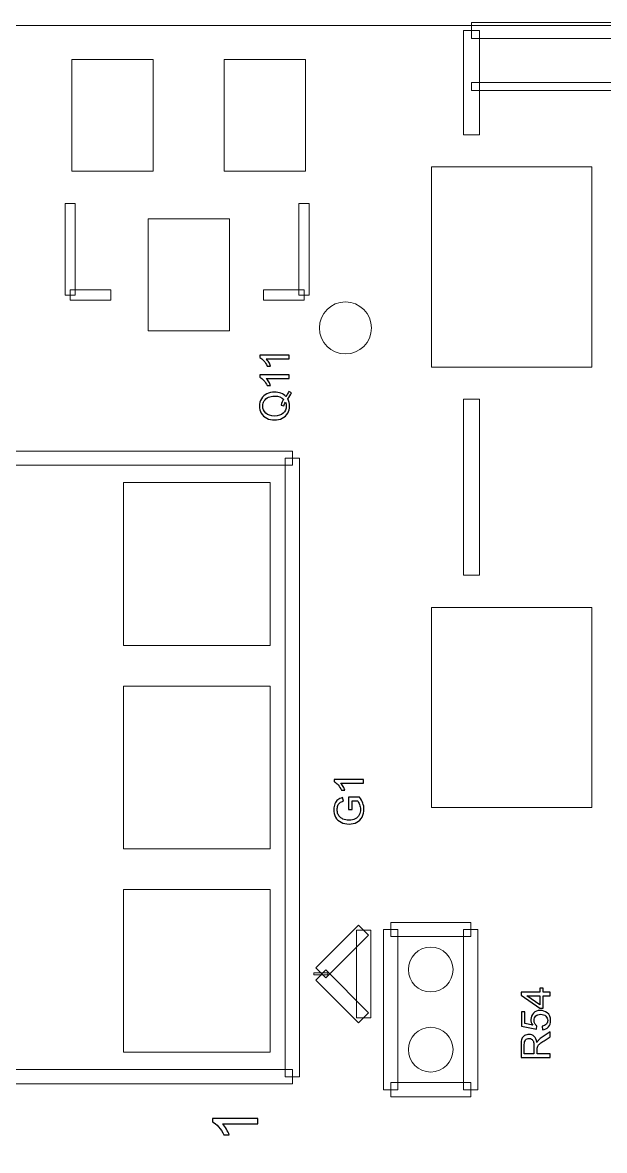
# Model space of a CAD drawing. Header units: millimetres. Extents: x -53.6 to 42.1, y -42.3 to 19.5.
# Drawn here: x -2.04 to 5.22, y -11.32 to 2.76 of the extents above; entities that cross this region are included whole.
import ezdxf

# ---------------------------------------------------------------- set-up
doc = ezdxf.new("R2010")
doc.units = ezdxf.units.MM
doc.header["$MEASUREMENT"] = 0
for name, color, linetype in [('BG_OUTLINE', 7, 'Continuous'), ('PG_SILKSCREEN_TOP', 7, 'Continuous'), ('PIN_TOP', 7, 'Continuous'), ('RD_SILKSCREEN_TOP', 7, 'Continuous')]:
    doc.layers.add(name, color=color, linetype=linetype)

msp = doc.modelspace()

# ---------------------------------------------------------------- linework, layer by layer
at = {"layer": 'BG_OUTLINE', "color": 3, "lineweight": 9}
msp.add_open_spline([(-35.58, -42.2737), (-35.58, -42.2737), (-35.58, 2.7261), (-35.58, 2.7261), (-35.58, 2.7261), (-35.58, 2.7261), (19.4199, 2.7261), (19.4199, 2.7261), (19.4199, 2.7261), (19.4199, 2.7261), (19.4199, -42.2737), (19.4199, -42.2737), (19.4199, -42.2737), (19.4199, -42.2737), (-35.58, -42.2737), (-35.58, -42.2737)], degree=3, knots=[0, 0, 0, 0, 0.25, 0.25, 0.25, 0.25, 0.5, 0.5, 0.5, 0.5, 0.75, 0.75, 0.75, 0.75, 1, 1, 1, 1], dxfattribs=at)
at = {"layer": 'PG_SILKSCREEN_TOP', "color": 6, "lineweight": 9}
for points in [[(13.4644, 2.7626), (13.4644, 2.7626), (13.4644, 2.5627), (13.4644, 2.5627), (13.4644, 2.5627), (13.4644, 2.5627), (3.5644, 2.5627), (3.5644, 2.5627), (3.5644, 2.5627), (3.5644, 2.5627), (3.5644, 2.7626), (3.5644, 2.7626), (3.5644, 2.7626), (3.5644, 2.7626), (13.4644, 2.7626), (13.4644, 2.7626)], [(3.4645, 2.6626), (3.4645, 2.6626), (3.6644, 2.6626), (3.6644, 2.6626), (3.6644, 2.6626), (3.6644, 2.6626), (3.6644, 1.3626), (3.6644, 1.3626), (3.6644, 1.3626), (3.6644, 1.3626), (3.4645, 1.3626), (3.4645, 1.3626), (3.4645, 1.3626), (3.4645, 1.3626), (3.4645, 2.6626), (3.4645, 2.6626)], [(3.5644, 1.9126), (3.5644, 1.9126), (3.5644, 2.0127), (3.5644, 2.0127), (3.5644, 2.0127), (3.5644, 2.0127), (13.4644, 2.0127), (13.4644, 2.0127), (13.4644, 2.0127), (13.4644, 2.0127), (13.4644, 1.9126), (13.4644, 1.9126), (13.4644, 1.9126), (13.4644, 1.9126), (3.5644, 1.9126), (3.5644, 1.9126)], [(-1.386, -0.6384), (-1.386, -0.6384), (-1.513, -0.6384), (-1.513, -0.6384), (-1.513, -0.6384), (-1.513, -0.6384), (-1.513, 0.5046), (-1.513, 0.5046), (-1.513, 0.5046), (-1.513, 0.5046), (-1.386, 0.5046), (-1.386, 0.5046), (-1.386, 0.5046), (-1.386, 0.5046), (-1.386, -0.6384), (-1.386, -0.6384)], [(1.535, -0.6384), (1.535, -0.6384), (1.408, -0.6384), (1.408, -0.6384), (1.408, -0.6384), (1.408, -0.6384), (1.408, 0.5046), (1.408, 0.5046), (1.408, 0.5046), (1.408, 0.5046), (1.535, 0.5046), (1.535, 0.5046), (1.535, 0.5046), (1.535, 0.5046), (1.535, -0.6384), (1.535, -0.6384)], [(-0.9415, -0.5749), (-0.9415, -0.5749), (-0.9415, -0.7019), (-0.9415, -0.7019), (-0.9415, -0.7019), (-0.9415, -0.7019), (-1.4495, -0.7019), (-1.4495, -0.7019), (-1.4495, -0.7019), (-1.4495, -0.7019), (-1.4495, -0.5749), (-1.4495, -0.5749), (-1.4495, -0.5749), (-1.4495, -0.5749), (-0.9415, -0.5749), (-0.9415, -0.5749)], [(0.9635, -0.7019), (0.9635, -0.7019), (0.9635, -0.5749), (0.9635, -0.5749), (0.9635, -0.5749), (0.9635, -0.5749), (1.4715, -0.5749), (1.4715, -0.5749), (1.4715, -0.5749), (1.4715, -0.5749), (1.4715, -0.7019), (1.4715, -0.7019), (1.4715, -0.7019), (1.4715, -0.7019), (0.9635, -0.7019), (0.9635, -0.7019)], [(3.6644, -4.1374), (3.6644, -4.1374), (3.4645, -4.1374), (3.4645, -4.1374), (3.4645, -4.1374), (3.4645, -4.1374), (3.4645, -1.9373), (3.4645, -1.9373), (3.4645, -1.9373), (3.4645, -1.9373), (3.6644, -1.9373), (3.6644, -1.9373), (3.6644, -1.9373), (3.6644, -1.9373), (3.6644, -4.1374), (3.6644, -4.1374)], [(1.3262, -2.5862), (1.3262, -2.5862), (1.3262, -2.764), (1.3262, -2.764), (1.3262, -2.764), (1.3262, -2.764), (-5.2778, -2.764), (-5.2778, -2.764), (-5.2778, -2.764), (-5.2778, -2.764), (-5.2778, -2.5862), (-5.2778, -2.5862), (-5.2778, -2.5862), (-5.2778, -2.5862), (1.3262, -2.5862), (1.3262, -2.5862)], [(1.4151, -10.3967), (1.4151, -10.3967), (1.2373, -10.3967), (1.2373, -10.3967), (1.2373, -10.3967), (1.2373, -10.3967), (1.2373, -2.6751), (1.2373, -2.6751), (1.2373, -2.6751), (1.2373, -2.6751), (1.4151, -2.6751), (1.4151, -2.6751), (1.4151, -2.6751), (1.4151, -2.6751), (1.4151, -10.3967), (1.4151, -10.3967)], [(2.1524, -8.505), (2.1524, -8.505), (2.2781, -8.6307), (2.2781, -8.6307), (2.2781, -8.6307), (2.2781, -8.6307), (1.7447, -9.1641), (1.7447, -9.1641), (1.7447, -9.1641), (1.7447, -9.1641), (1.619, -9.0384), (1.619, -9.0384), (1.619, -9.0384), (1.619, -9.0384), (2.1524, -8.505), (2.1524, -8.505)], [(2.3041, -9.6601), (2.3041, -9.6601), (2.1263, -9.6601), (2.1263, -9.6601), (2.1263, -9.6601), (2.1263, -9.6601), (2.1263, -8.5679), (2.1263, -8.5679), (2.1263, -8.5679), (2.1263, -8.5679), (2.3041, -8.5679), (2.3041, -8.5679), (2.3041, -8.5679), (2.3041, -8.5679), (2.3041, -9.6601), (2.3041, -9.6601)], [(2.6424, -10.5585), (2.6424, -10.5585), (2.4646, -10.5585), (2.4646, -10.5585), (2.4646, -10.5585), (2.4646, -10.5585), (2.4646, -8.5585), (2.4646, -8.5585), (2.4646, -8.5585), (2.4646, -8.5585), (2.6424, -8.5585), (2.6424, -8.5585), (2.6424, -8.5585), (2.6424, -8.5585), (2.6424, -10.5585), (2.6424, -10.5585)], [(2.5535, -8.6474), (2.5535, -8.6474), (2.5535, -8.4696), (2.5535, -8.4696), (2.5535, -8.4696), (2.5535, -8.4696), (3.5533, -8.4696), (3.5533, -8.4696), (3.5533, -8.4696), (3.5533, -8.4696), (3.5533, -8.6474), (3.5533, -8.6474), (3.5533, -8.6474), (3.5533, -8.6474), (2.5535, -8.6474), (2.5535, -8.6474)], [(3.4644, -8.5585), (3.4644, -8.5585), (3.6422, -8.5585), (3.6422, -8.5585), (3.6422, -8.5585), (3.6422, -8.5585), (3.6422, -10.5585), (3.6422, -10.5585), (3.6422, -10.5585), (3.6422, -10.5585), (3.4644, -10.5585), (3.4644, -10.5585), (3.4644, -10.5585), (3.4644, -10.5585), (3.4644, -8.5585), (3.4644, -8.5585)], [(1.5929, -9.1013), (1.5929, -9.1013), (1.7707, -9.1013), (1.7707, -9.1013), (1.7707, -9.1013), (1.7707, -9.1013), (1.7707, -9.1267), (1.7707, -9.1267), (1.7707, -9.1267), (1.7707, -9.1267), (1.5929, -9.1267), (1.5929, -9.1267), (1.5929, -9.1267), (1.5929, -9.1267), (1.5929, -9.1013), (1.5929, -9.1013)], [(1.619, -9.1895), (1.619, -9.1895), (1.7447, -9.0638), (1.7447, -9.0638), (1.7447, -9.0638), (1.7447, -9.0638), (2.2781, -9.5972), (2.2781, -9.5972), (2.2781, -9.5972), (2.2781, -9.5972), (2.1524, -9.7229), (2.1524, -9.7229), (2.1524, -9.7229), (2.1524, -9.7229), (1.619, -9.1895), (1.619, -9.1895)], [(-5.2778, -10.4856), (-5.2778, -10.4856), (-5.2778, -10.3078), (-5.2778, -10.3078), (-5.2778, -10.3078), (-5.2778, -10.3078), (1.3262, -10.3078), (1.3262, -10.3078), (1.3262, -10.3078), (1.3262, -10.3078), (1.3262, -10.4856), (1.3262, -10.4856), (1.3262, -10.4856), (1.3262, -10.4856), (-5.2778, -10.4856), (-5.2778, -10.4856)], [(3.5533, -10.4696), (3.5533, -10.4696), (3.5533, -10.6474), (3.5533, -10.6474), (3.5533, -10.6474), (3.5533, -10.6474), (2.5535, -10.6474), (2.5535, -10.6474), (2.5535, -10.6474), (2.5535, -10.6474), (2.5535, -10.4696), (2.5535, -10.4696), (2.5535, -10.4696), (2.5535, -10.4696), (3.5533, -10.4696), (3.5533, -10.4696)]]:
    msp.add_open_spline(points, degree=3, knots=[0, 0, 0, 0, 0.25, 0.25, 0.25, 0.25, 0.5, 0.5, 0.5, 0.5, 0.75, 0.75, 0.75, 0.75, 1, 1, 1, 1], dxfattribs=at)
at = {"layer": 'PG_SILKSCREEN_TOP', "color": 6}
msp.add_open_spline([(0.8944, -10.9164), (0.8944, -10.9164), (0.8944, -10.9855), (0.8944, -10.9855), (0.8944, -10.9855), (0.8944, -10.9855), (0.4537, -10.9855), (0.4537, -10.9855), (0.4537, -10.9855), (0.4696, -11.0022), (0.4855, -11.0239), (0.5013, -11.0509), (0.5013, -11.0509), (0.5172, -11.0781), (0.5291, -11.1024), (0.537, -11.1239), (0.537, -11.1239), (0.537, -11.1239), (0.4703, -11.1239), (0.4703, -11.1239), (0.4703, -11.1239), (0.452, -11.0852), (0.43, -11.0513), (0.4042, -11.0223), (0.4042, -11.0223), (0.3782, -10.9935), (0.3531, -10.9729), (0.3288, -10.9608), (0.3288, -10.9608), (0.3288, -10.9608), (0.3288, -10.9164), (0.3288, -10.9164), (0.3288, -10.9164), (0.3288, -10.9164), (0.8944, -10.9164), (0.8944, -10.9164)], degree=3, knots=[0, 0, 0, 0, 0.1111111, 0.1111111, 0.1111111, 0.1111111, 0.2222222, 0.2222222, 0.2222222, 0.2222222, 0.3333333, 0.3333333, 0.3333333, 0.3333333, 0.4444444, 0.4444444, 0.4444444, 0.4444444, 0.5555556, 0.5555556, 0.5555556, 0.5555556, 0.6666667, 0.6666667, 0.6666667, 0.6666667, 0.7777778, 0.7777778, 0.7777778, 0.7777778, 0.8888889, 0.8888889, 0.8888889, 0.8888889, 1, 1, 1, 1], dxfattribs=at)
at = {"layer": 'PIN_TOP', "lineweight": 9}
for points in [[(-0.4107, 0.9062), (-0.4107, 0.9062), (-1.4267, 0.9062), (-1.4267, 0.9062), (-1.4267, 0.9062), (-1.4267, 0.9062), (-1.4267, 2.3032), (-1.4267, 2.3032), (-1.4267, 2.3032), (-1.4267, 2.3032), (-0.4107, 2.3032), (-0.4107, 2.3032), (-0.4107, 2.3032), (-0.4107, 2.3032), (-0.4107, 0.9062), (-0.4107, 0.9062)], [(1.4895, 0.9062), (1.4895, 0.9062), (0.4735, 0.9062), (0.4735, 0.9062), (0.4735, 0.9062), (0.4735, 0.9062), (0.4735, 2.3032), (0.4735, 2.3032), (0.4735, 2.3032), (0.4735, 2.3032), (1.4895, 2.3032), (1.4895, 2.3032), (1.4895, 2.3032), (1.4895, 2.3032), (1.4895, 0.9062), (1.4895, 0.9062)], [(3.0643, 0.9628), (3.0643, 0.9628), (5.0643, 0.9628), (5.0643, 0.9628), (5.0643, 0.9628), (5.0643, 0.9628), (5.0643, -1.5373), (5.0643, -1.5373), (5.0643, -1.5373), (5.0643, -1.5373), (3.0643, -1.5373), (3.0643, -1.5373), (3.0643, -1.5373), (3.0643, -1.5373), (3.0643, 0.9628), (3.0643, 0.9628)], [(0.5395, -1.0849), (0.5395, -1.0849), (-0.4765, -1.0849), (-0.4765, -1.0849), (-0.4765, -1.0849), (-0.4765, -1.0849), (-0.4765, 0.3121), (-0.4765, 0.3121), (-0.4765, 0.3121), (-0.4765, 0.3121), (0.5395, 0.3121), (0.5395, 0.3121), (0.5395, 0.3121), (0.5395, 0.3121), (0.5395, -1.0849), (0.5395, -1.0849)], [(2.3134, -1.0495), (2.3134, -0.8701), (2.1679, -0.7246), (1.9885, -0.7246), (1.9885, -0.7246), (1.809, -0.7245), (1.6635, -0.8701), (1.6635, -1.0495), (1.6635, -1.0495), (1.6634, -1.229), (1.809, -1.3745), (1.9884, -1.3745), (1.9884, -1.3745), (2.1679, -1.3746), (2.3134, -1.229), (2.3134, -1.0496)], [(1.0468, -2.9799), (1.0468, -2.9799), (1.0468, -5.0119), (1.0468, -5.0119), (1.0468, -5.0119), (1.0468, -5.0119), (-0.782, -5.0119), (-0.782, -5.0119), (-0.782, -5.0119), (-0.782, -5.0119), (-0.782, -2.9799), (-0.782, -2.9799), (-0.782, -2.9799), (-0.782, -2.9799), (1.0468, -2.9799), (1.0468, -2.9799)], [(3.0643, -4.5373), (3.0643, -4.5373), (5.0643, -4.5373), (5.0643, -4.5373), (5.0643, -4.5373), (5.0643, -4.5373), (5.0643, -7.0374), (5.0643, -7.0374), (5.0643, -7.0374), (5.0643, -7.0374), (3.0643, -7.0374), (3.0643, -7.0374), (3.0643, -7.0374), (3.0643, -7.0374), (3.0643, -4.5373), (3.0643, -4.5373)], [(1.0468, -5.5199), (1.0468, -5.5199), (1.0468, -7.5519), (1.0468, -7.5519), (1.0468, -7.5519), (1.0468, -7.5519), (-0.782, -7.5519), (-0.782, -7.5519), (-0.782, -7.5519), (-0.782, -7.5519), (-0.782, -5.5199), (-0.782, -5.5199), (-0.782, -5.5199), (-0.782, -5.5199), (1.0468, -5.5199), (1.0468, -5.5199)], [(1.0468, -8.0599), (1.0468, -8.0599), (1.0468, -10.0919), (1.0468, -10.0919), (1.0468, -10.0919), (1.0468, -10.0919), (-0.782, -10.0919), (-0.782, -10.0919), (-0.782, -10.0919), (-0.782, -10.0919), (-0.782, -8.0599), (-0.782, -8.0599), (-0.782, -8.0599), (-0.782, -8.0599), (1.0468, -8.0599), (1.0468, -8.0599)], [(3.3328, -9.0586), (3.3328, -8.9042), (3.2078, -8.7792), (3.0535, -8.7792), (3.0535, -8.7792), (2.8991, -8.7791), (2.7741, -8.9042), (2.7741, -9.0585), (2.7741, -9.0585), (2.774, -9.2129), (2.8991, -9.3379), (3.0534, -9.3379), (3.0534, -9.3379), (3.2078, -9.338), (3.3328, -9.2129), (3.3328, -9.0586)], [(3.3328, -10.0584), (3.3328, -9.904), (3.2078, -9.779), (3.0535, -9.779), (3.0535, -9.779), (2.8991, -9.7789), (2.7741, -9.904), (2.7741, -10.0583), (2.7741, -10.0583), (2.774, -10.2127), (2.8991, -10.3377), (3.0534, -10.3377), (3.0534, -10.3377), (3.2078, -10.3378), (3.3328, -10.2127), (3.3328, -10.0584)]]:
    msp.add_open_spline(points, degree=3, knots=[0, 0, 0, 0, 0.25, 0.25, 0.25, 0.25, 0.5, 0.5, 0.5, 0.5, 0.75, 0.75, 0.75, 0.75, 1, 1, 1, 1], dxfattribs=at)
at = {"layer": 'RD_SILKSCREEN_TOP', "color": 8}
for points, knots in [([(1.2848, -1.3913), (1.2848, -1.3913), (1.2848, -1.4359), (1.2848, -1.4359), (1.2848, -1.4359), (1.2848, -1.4359), (1.0003, -1.4359), (1.0003, -1.4359), (1.0003, -1.4359), (1.0106, -1.4466), (1.0208, -1.4607), (1.0311, -1.4781), (1.0311, -1.4781), (1.0413, -1.4957), (1.049, -1.5113), (1.0541, -1.5252), (1.0541, -1.5252), (1.0541, -1.5252), (1.011, -1.5252), (1.011, -1.5252), (1.011, -1.5252), (0.9992, -1.5002), (0.985, -1.4784), (0.9683, -1.4597), (0.9683, -1.4597), (0.9516, -1.4411), (0.9354, -1.4278), (0.9196, -1.42), (0.9196, -1.42), (0.9196, -1.42), (0.9196, -1.3913), (0.9196, -1.3913), (0.9196, -1.3913), (0.9196, -1.3913), (1.2848, -1.3913), (1.2848, -1.3913)], [0, 0, 0, 0, 0.1111111, 0.1111111, 0.1111111, 0.1111111, 0.2222222, 0.2222222, 0.2222222, 0.2222222, 0.3333333, 0.3333333, 0.3333333, 0.3333333, 0.4444444, 0.4444444, 0.4444444, 0.4444444, 0.5555556, 0.5555556, 0.5555556, 0.5555556, 0.6666667, 0.6666667, 0.6666667, 0.6666667, 0.7777778, 0.7777778, 0.7777778, 0.7777778, 0.8888889, 0.8888889, 0.8888889, 0.8888889, 1, 1, 1, 1]), ([(1.2848, -1.6361), (1.2848, -1.6361), (1.2848, -1.6807), (1.2848, -1.6807), (1.2848, -1.6807), (1.2848, -1.6807), (1.0003, -1.6807), (1.0003, -1.6807), (1.0003, -1.6807), (1.0106, -1.6914), (1.0208, -1.7055), (1.0311, -1.7229), (1.0311, -1.7229), (1.0413, -1.7405), (1.049, -1.7561), (1.0541, -1.77), (1.0541, -1.77), (1.0541, -1.77), (1.011, -1.77), (1.011, -1.77), (1.011, -1.77), (0.9992, -1.745), (0.985, -1.7232), (0.9683, -1.7045), (0.9683, -1.7045), (0.9516, -1.6859), (0.9354, -1.6726), (0.9196, -1.6648), (0.9196, -1.6648), (0.9196, -1.6648), (0.9196, -1.6361), (0.9196, -1.6361), (0.9196, -1.6361), (0.9196, -1.6361), (1.2848, -1.6361), (1.2848, -1.6361)], [0, 0, 0, 0, 0.1111111, 0.1111111, 0.1111111, 0.1111111, 0.2222222, 0.2222222, 0.2222222, 0.2222222, 0.3333333, 0.3333333, 0.3333333, 0.3333333, 0.4444444, 0.4444444, 0.4444444, 0.4444444, 0.5555556, 0.5555556, 0.5555556, 0.5555556, 0.6666667, 0.6666667, 0.6666667, 0.6666667, 0.7777778, 0.7777778, 0.7777778, 0.7777778, 0.8888889, 0.8888889, 0.8888889, 0.8888889, 1, 1, 1, 1]), ([(1.2459, -1.9056), (1.2613, -1.8833), (1.2724, -1.8627), (1.2796, -1.8439), (1.2796, -1.8439), (1.2796, -1.8439), (1.3131, -1.858), (1.3131, -1.858), (1.3131, -1.858), (1.3037, -1.8841), (1.2888, -1.9102), (1.2685, -1.9362), (1.2685, -1.9362), (1.2834, -1.9631), (1.291, -1.9928), (1.291, -2.0254), (1.291, -2.0254), (1.291, -2.0583), (1.283, -2.0882), (1.2672, -2.115), (1.2672, -2.115), (1.2513, -2.1417), (1.229, -2.1624), (1.2002, -2.1769), (1.2002, -2.1769), (1.1714, -2.1914), (1.139, -2.1986), (1.103, -2.1986), (1.103, -2.1986), (1.0671, -2.1986), (1.0344, -2.1913), (1.005, -2.1767), (1.005, -2.1767), (0.9756, -2.1621), (0.9532, -2.1415), (0.9378, -2.1146), (0.9378, -2.1146), (0.9224, -2.0877), (0.9147, -2.0577), (0.9147, -2.0245), (0.9147, -2.0245), (0.9147, -1.9909), (0.9227, -1.9606), (0.9387, -1.9336), (0.9387, -1.9336), (0.9546, -1.9067), (0.977, -1.8861), (1.0057, -1.872), (1.0057, -1.872), (1.0344, -1.8579), (1.0667, -1.8508), (1.1028, -1.8508), (1.1028, -1.8508), (1.1327, -1.8508), (1.1596, -1.8553), (1.1835, -1.8645), (1.1835, -1.8645), (1.2073, -1.8735), (1.2282, -1.8872), (1.2459, -1.9056)], [0, 0, 0, 0, 0.0666667, 0.0666667, 0.0666667, 0.0666667, 0.1333333, 0.1333333, 0.1333333, 0.1333333, 0.2, 0.2, 0.2, 0.2, 0.2666667, 0.2666667, 0.2666667, 0.2666667, 0.3333333, 0.3333333, 0.3333333, 0.3333333, 0.4, 0.4, 0.4, 0.4, 0.4666667, 0.4666667, 0.4666667, 0.4666667, 0.5333333, 0.5333333, 0.5333333, 0.5333333, 0.6, 0.6, 0.6, 0.6, 0.6666667, 0.6666667, 0.6666667, 0.6666667, 0.7333333, 0.7333333, 0.7333333, 0.7333333, 0.8, 0.8, 0.8, 0.8, 0.8666667, 0.8666667, 0.8666667, 0.8666667, 0.9333333, 0.9333333, 0.9333333, 0.9333333, 1, 1, 1, 1]), ([(1.1843, -2.0115), (1.1921, -1.9838), (1.2037, -1.9609), (1.2191, -1.9429), (1.2191, -1.9429), (1.1933, -1.9146), (1.1545, -1.9004), (1.1028, -1.9004), (1.1028, -1.9004), (1.0733, -1.9004), (1.0476, -1.9054), (1.0256, -1.9154), (1.0256, -1.9154), (1.0036, -1.9254), (0.9865, -1.9401), (0.9743, -1.9593), (0.9743, -1.9593), (0.9622, -1.9786), (0.9561, -2.0002), (0.9561, -2.0242), (0.9561, -2.0242), (0.9561, -2.06), (0.9684, -2.0898), (0.993, -2.1135), (0.993, -2.1135), (1.0175, -2.1372), (1.0542, -2.1489), (1.103, -2.1489), (1.103, -2.1489), (1.1503, -2.1489), (1.1866, -2.1373), (1.2119, -2.1139), (1.2119, -2.1139), (1.2371, -2.0904), (1.2498, -2.0605), (1.2498, -2.0242), (1.2498, -2.0242), (1.2498, -2.007), (1.2466, -1.9908), (1.2402, -1.9755), (1.2402, -1.9755), (1.2304, -1.9906), (1.2234, -2.0065), (1.2194, -2.0232), (1.2194, -2.0232), (1.2194, -2.0232), (1.1843, -2.0115), (1.1843, -2.0115)], [0, 0, 0, 0, 0.0833333, 0.0833333, 0.0833333, 0.0833333, 0.1666667, 0.1666667, 0.1666667, 0.1666667, 0.25, 0.25, 0.25, 0.25, 0.3333333, 0.3333333, 0.3333333, 0.3333333, 0.4166667, 0.4166667, 0.4166667, 0.4166667, 0.5, 0.5, 0.5, 0.5, 0.5833333, 0.5833333, 0.5833333, 0.5833333, 0.6666667, 0.6666667, 0.6666667, 0.6666667, 0.75, 0.75, 0.75, 0.75, 0.8333333, 0.8333333, 0.8333333, 0.8333333, 0.9166667, 0.9166667, 0.9166667, 0.9166667, 1, 1, 1, 1]), ([(2.2137, -6.6857), (2.2137, -6.6857), (2.2137, -6.7303), (2.2137, -6.7303), (2.2137, -6.7303), (2.2137, -6.7303), (1.9292, -6.7303), (1.9292, -6.7303), (1.9292, -6.7303), (1.9395, -6.741), (1.9497, -6.7551), (1.96, -6.7725), (1.96, -6.7725), (1.9702, -6.7901), (1.9779, -6.8057), (1.983, -6.8196), (1.983, -6.8196), (1.983, -6.8196), (1.9399, -6.8196), (1.9399, -6.8196), (1.9399, -6.8196), (1.9281, -6.7946), (1.9139, -6.7728), (1.8972, -6.7541), (1.8972, -6.7541), (1.8805, -6.7355), (1.8643, -6.7222), (1.8485, -6.7144), (1.8485, -6.7144), (1.8485, -6.7144), (1.8485, -6.6857), (1.8485, -6.6857), (1.8485, -6.6857), (1.8485, -6.6857), (2.2137, -6.6857), (2.2137, -6.6857)], [0, 0, 0, 0, 0.1111111, 0.1111111, 0.1111111, 0.1111111, 0.2222222, 0.2222222, 0.2222222, 0.2222222, 0.3333333, 0.3333333, 0.3333333, 0.3333333, 0.4444444, 0.4444444, 0.4444444, 0.4444444, 0.5555556, 0.5555556, 0.5555556, 0.5555556, 0.6666667, 0.6666667, 0.6666667, 0.6666667, 0.7777778, 0.7777778, 0.7777778, 0.7777778, 0.8888889, 0.8888889, 0.8888889, 0.8888889, 1, 1, 1, 1]), ([(2.071, -7.0606), (2.071, -7.0606), (2.0284, -7.0606), (2.0284, -7.0606), (2.0284, -7.0606), (2.0284, -7.0606), (2.0282, -6.9066), (2.0282, -6.9066), (2.0282, -6.9066), (2.0282, -6.9066), (2.1631, -6.9066), (2.1631, -6.9066), (2.1631, -6.9066), (2.182, -6.9302), (2.1961, -6.9546), (2.2057, -6.9798), (2.2057, -6.9798), (2.2151, -7.0049), (2.2199, -7.0307), (2.2199, -7.0571), (2.2199, -7.0571), (2.2199, -7.0929), (2.2123, -7.1254), (2.1969, -7.1545), (2.1969, -7.1545), (2.1817, -7.1837), (2.1595, -7.2057), (2.1306, -7.2206), (2.1306, -7.2206), (2.1017, -7.2355), (2.0693, -7.243), (2.0336, -7.243), (2.0336, -7.243), (1.9982, -7.243), (1.9652, -7.2355), (1.9346, -7.2207), (1.9346, -7.2207), (1.9038, -7.206), (1.881, -7.1847), (1.8661, -7.1569), (1.8661, -7.1569), (1.8513, -7.1291), (1.8439, -7.0971), (1.8439, -7.0609), (1.8439, -7.0609), (1.8439, -7.0346), (1.8481, -7.0108), (1.8567, -6.9896), (1.8567, -6.9896), (1.8651, -6.9683), (1.877, -6.9517), (1.8922, -6.9396), (1.8922, -6.9396), (1.9075, -6.9275), (1.9273, -6.9184), (1.9517, -6.912), (1.9517, -6.912), (1.9517, -6.912), (1.9637, -6.9555), (1.9637, -6.9555), (1.9637, -6.9555), (1.9451, -6.961), (1.9306, -6.9677), (1.92, -6.9758), (1.92, -6.9758), (1.9094, -6.9839), (1.9009, -6.9955), (1.8946, -7.0106), (1.8946, -7.0106), (1.8882, -7.0256), (1.885, -7.0423), (1.885, -7.0606), (1.885, -7.0606), (1.885, -7.0826), (1.8884, -7.1017), (1.8951, -7.1177), (1.8951, -7.1177), (1.9018, -7.1338), (1.9106, -7.1466), (1.9215, -7.1565), (1.9215, -7.1565), (1.9324, -7.1664), (1.9444, -7.174), (1.9575, -7.1795), (1.9575, -7.1795), (1.9799, -7.1887), (2.0043, -7.1934), (2.0307, -7.1934), (2.0307, -7.1934), (2.0631, -7.1934), (2.0902, -7.1878), (2.112, -7.1766), (2.112, -7.1766), (2.1339, -7.1654), (2.15, -7.1492), (2.1606, -7.1278), (2.1606, -7.1278), (2.1712, -7.1065), (2.1765, -7.0839), (2.1765, -7.0599), (2.1765, -7.0599), (2.1765, -7.039), (2.1725, -7.0187), (2.1644, -6.9989), (2.1644, -6.9989), (2.1565, -6.979), (2.1479, -6.964), (2.1388, -6.9538), (2.1388, -6.9538), (2.1388, -6.9538), (2.071, -6.9538), (2.071, -6.9538), (2.071, -6.9538), (2.071, -6.9538), (2.071, -7.0606), (2.071, -7.0606)], [0, 0, 0, 0, 0.0344828, 0.0344828, 0.0344828, 0.0344828, 0.0689655, 0.0689655, 0.0689655, 0.0689655, 0.1034483, 0.1034483, 0.1034483, 0.1034483, 0.137931, 0.137931, 0.137931, 0.137931, 0.1724138, 0.1724138, 0.1724138, 0.1724138, 0.2068966, 0.2068966, 0.2068966, 0.2068966, 0.2413793, 0.2413793, 0.2413793, 0.2413793, 0.2758621, 0.2758621, 0.2758621, 0.2758621, 0.3103448, 0.3103448, 0.3103448, 0.3103448, 0.3448276, 0.3448276, 0.3448276, 0.3448276, 0.3793103, 0.3793103, 0.3793103, 0.3793103, 0.4137931, 0.4137931, 0.4137931, 0.4137931, 0.4482759, 0.4482759, 0.4482759, 0.4482759, 0.4827586, 0.4827586, 0.4827586, 0.4827586, 0.5172414, 0.5172414, 0.5172414, 0.5172414, 0.5517241, 0.5517241, 0.5517241, 0.5517241, 0.5862069, 0.5862069, 0.5862069, 0.5862069, 0.6206897, 0.6206897, 0.6206897, 0.6206897, 0.6551724, 0.6551724, 0.6551724, 0.6551724, 0.6896552, 0.6896552, 0.6896552, 0.6896552, 0.7241379, 0.7241379, 0.7241379, 0.7241379, 0.7586207, 0.7586207, 0.7586207, 0.7586207, 0.7931034, 0.7931034, 0.7931034, 0.7931034, 0.8275862, 0.8275862, 0.8275862, 0.8275862, 0.862069, 0.862069, 0.862069, 0.862069, 0.8965517, 0.8965517, 0.8965517, 0.8965517, 0.9310345, 0.9310345, 0.9310345, 0.9310345, 0.9655172, 0.9655172, 0.9655172, 0.9655172, 1, 1, 1, 1]), ([(4.5454, -9.385), (4.5454, -9.385), (4.4584, -9.385), (4.4584, -9.385), (4.4584, -9.385), (4.4584, -9.385), (4.4584, -9.5428), (4.4584, -9.5428), (4.4584, -9.5428), (4.4584, -9.5428), (4.4174, -9.5428), (4.4174, -9.5428), (4.4174, -9.5428), (4.4174, -9.5428), (4.1818, -9.3768), (4.1818, -9.3768), (4.1818, -9.3768), (4.1818, -9.3768), (4.1818, -9.3403), (4.1818, -9.3403), (4.1818, -9.3403), (4.1818, -9.3403), (4.4174, -9.3403), (4.4174, -9.3403), (4.4174, -9.3403), (4.4174, -9.3403), (4.4174, -9.2912), (4.4174, -9.2912), (4.4174, -9.2912), (4.4174, -9.2912), (4.4584, -9.2912), (4.4584, -9.2912), (4.4584, -9.2912), (4.4584, -9.2912), (4.4584, -9.3403), (4.4584, -9.3403), (4.4584, -9.3403), (4.4584, -9.3403), (4.5454, -9.3403), (4.5454, -9.3403), (4.5454, -9.3403), (4.5454, -9.3403), (4.5454, -9.385), (4.5454, -9.385)], [0, 0, 0, 0, 0.0909091, 0.0909091, 0.0909091, 0.0909091, 0.1818182, 0.1818182, 0.1818182, 0.1818182, 0.2727273, 0.2727273, 0.2727273, 0.2727273, 0.3636364, 0.3636364, 0.3636364, 0.3636364, 0.4545455, 0.4545455, 0.4545455, 0.4545455, 0.5454545, 0.5454545, 0.5454545, 0.5454545, 0.6363636, 0.6363636, 0.6363636, 0.6363636, 0.7272727, 0.7272727, 0.7272727, 0.7272727, 0.8181818, 0.8181818, 0.8181818, 0.8181818, 0.9090909, 0.9090909, 0.9090909, 0.9090909, 1, 1, 1, 1]), ([(4.4174, -9.385), (4.4174, -9.385), (4.2535, -9.385), (4.2535, -9.385), (4.2535, -9.385), (4.2535, -9.385), (4.4174, -9.4988), (4.4174, -9.4988), (4.4174, -9.4988), (4.4174, -9.4988), (4.4174, -9.385), (4.4174, -9.385)], [0, 0, 0, 0, 0.3333333, 0.3333333, 0.3333333, 0.3333333, 0.6666667, 0.6666667, 0.6666667, 0.6666667, 1, 1, 1, 1]), ([(4.4502, -9.8106), (4.4502, -9.8106), (4.4462, -9.7637), (4.4462, -9.7637), (4.4462, -9.7637), (4.469, -9.7602), (4.4861, -9.7522), (4.4976, -9.7396), (4.4976, -9.7396), (4.5092, -9.7269), (4.5149, -9.7116), (4.5149, -9.6938), (4.5149, -9.6938), (4.5149, -9.6723), (4.5068, -9.6541), (4.4906, -9.6393), (4.4906, -9.6393), (4.4744, -9.6244), (4.4529, -9.6169), (4.4261, -9.6169), (4.4261, -9.6169), (4.4006, -9.6169), (4.3806, -9.624), (4.3658, -9.6383), (4.3658, -9.6383), (4.3511, -9.6526), (4.3437, -9.6713), (4.3437, -9.6945), (4.3437, -9.6945), (4.3437, -9.7089), (4.347, -9.7219), (4.3535, -9.7335), (4.3535, -9.7335), (4.3601, -9.7451), (4.3685, -9.7541), (4.3789, -9.7607), (4.3789, -9.7607), (4.3789, -9.7607), (4.3735, -9.8027), (4.3735, -9.8027), (4.3735, -9.8027), (4.3735, -9.8027), (4.1868, -9.7674), (4.1868, -9.7674), (4.1868, -9.7674), (4.1868, -9.7674), (4.1868, -9.5866), (4.1868, -9.5866), (4.1868, -9.5866), (4.1868, -9.5866), (4.2294, -9.5866), (4.2294, -9.5866), (4.2294, -9.5866), (4.2294, -9.5866), (4.2294, -9.7317), (4.2294, -9.7317), (4.2294, -9.7317), (4.2294, -9.7317), (4.3271, -9.7514), (4.3271, -9.7514), (4.3271, -9.7514), (4.3119, -9.7295), (4.3043, -9.7066), (4.3043, -9.6826), (4.3043, -9.6826), (4.3043, -9.6509), (4.3153, -9.6241), (4.3373, -9.6023), (4.3373, -9.6023), (4.3593, -9.5804), (4.3876, -9.5695), (4.4221, -9.5695), (4.4221, -9.5695), (4.4551, -9.5695), (4.4835, -9.5791), (4.5075, -9.5983), (4.5075, -9.5983), (4.5368, -9.6216), (4.5516, -9.6535), (4.5516, -9.6938), (4.5516, -9.6938), (4.5516, -9.7269), (4.5424, -9.7539), (4.5238, -9.7748), (4.5238, -9.7748), (4.5053, -9.7957), (4.4807, -9.8077), (4.4502, -9.8106)], [0, 0, 0, 0, 0.0454545, 0.0454545, 0.0454545, 0.0454545, 0.0909091, 0.0909091, 0.0909091, 0.0909091, 0.1363636, 0.1363636, 0.1363636, 0.1363636, 0.1818182, 0.1818182, 0.1818182, 0.1818182, 0.2272727, 0.2272727, 0.2272727, 0.2272727, 0.2727273, 0.2727273, 0.2727273, 0.2727273, 0.3181818, 0.3181818, 0.3181818, 0.3181818, 0.3636364, 0.3636364, 0.3636364, 0.3636364, 0.4090909, 0.4090909, 0.4090909, 0.4090909, 0.4545455, 0.4545455, 0.4545455, 0.4545455, 0.5, 0.5, 0.5, 0.5, 0.5454545, 0.5454545, 0.5454545, 0.5454545, 0.5909091, 0.5909091, 0.5909091, 0.5909091, 0.6363636, 0.6363636, 0.6363636, 0.6363636, 0.6818182, 0.6818182, 0.6818182, 0.6818182, 0.7272727, 0.7272727, 0.7272727, 0.7272727, 0.7727273, 0.7727273, 0.7727273, 0.7727273, 0.8181818, 0.8181818, 0.8181818, 0.8181818, 0.8636364, 0.8636364, 0.8636364, 0.8636364, 0.9090909, 0.9090909, 0.9090909, 0.9090909, 0.9545455, 0.9545455, 0.9545455, 0.9545455, 1, 1, 1, 1]), ([(4.5454, -10.1586), (4.5454, -10.1586), (4.1818, -10.1586), (4.1818, -10.1586), (4.1818, -10.1586), (4.1818, -10.1586), (4.1818, -9.9974), (4.1818, -9.9974), (4.1818, -9.9974), (4.1818, -9.965), (4.1851, -9.9404), (4.1916, -9.9235), (4.1916, -9.9235), (4.1981, -9.9067), (4.2096, -9.8932), (4.2261, -9.883), (4.2261, -9.883), (4.2427, -9.873), (4.261, -9.868), (4.281, -9.868), (4.281, -9.868), (4.3068, -9.868), (4.3285, -9.8763), (4.3462, -9.893), (4.3462, -9.893), (4.3639, -9.9097), (4.3751, -9.9355), (4.38, -9.9704), (4.38, -9.9704), (4.3861, -9.9576), (4.3921, -9.948), (4.3981, -9.9414), (4.3981, -9.9414), (4.4109, -9.9273), (4.4271, -9.914), (4.4464, -9.9014), (4.4464, -9.9014), (4.4464, -9.9014), (4.5454, -9.8382), (4.5454, -9.8382), (4.5454, -9.8382), (4.5454, -9.8382), (4.5454, -9.8987), (4.5454, -9.8987), (4.5454, -9.8987), (4.5454, -9.8987), (4.4697, -9.9468), (4.4697, -9.9468), (4.4697, -9.9468), (4.4479, -9.9609), (4.4312, -9.9725), (4.4197, -9.9816), (4.4197, -9.9816), (4.4081, -9.9907), (4.3999, -9.9988), (4.3954, -10.006), (4.3954, -10.006), (4.3907, -10.0132), (4.3875, -10.0205), (4.3856, -10.0279), (4.3856, -10.0279), (4.3845, -10.0334), (4.3839, -10.0423), (4.3839, -10.0548), (4.3839, -10.0548), (4.3839, -10.0548), (4.3839, -10.1105), (4.3839, -10.1105), (4.3839, -10.1105), (4.3839, -10.1105), (4.5454, -10.1105), (4.5454, -10.1105), (4.5454, -10.1105), (4.5454, -10.1105), (4.5454, -10.1586), (4.5454, -10.1586)], [0, 0, 0, 0, 0.0526316, 0.0526316, 0.0526316, 0.0526316, 0.1052632, 0.1052632, 0.1052632, 0.1052632, 0.1578947, 0.1578947, 0.1578947, 0.1578947, 0.2105263, 0.2105263, 0.2105263, 0.2105263, 0.2631579, 0.2631579, 0.2631579, 0.2631579, 0.3157895, 0.3157895, 0.3157895, 0.3157895, 0.3684211, 0.3684211, 0.3684211, 0.3684211, 0.4210526, 0.4210526, 0.4210526, 0.4210526, 0.4736842, 0.4736842, 0.4736842, 0.4736842, 0.5263158, 0.5263158, 0.5263158, 0.5263158, 0.5789474, 0.5789474, 0.5789474, 0.5789474, 0.6315789, 0.6315789, 0.6315789, 0.6315789, 0.6842105, 0.6842105, 0.6842105, 0.6842105, 0.7368421, 0.7368421, 0.7368421, 0.7368421, 0.7894737, 0.7894737, 0.7894737, 0.7894737, 0.8421053, 0.8421053, 0.8421053, 0.8421053, 0.8947368, 0.8947368, 0.8947368, 0.8947368, 0.9473684, 0.9473684, 0.9473684, 0.9473684, 1, 1, 1, 1]), ([(4.3423, -10.1105), (4.3423, -10.1105), (4.3423, -10.0071), (4.3423, -10.0071), (4.3423, -10.0071), (4.3423, -9.9852), (4.34, -9.9679), (4.3354, -9.9555), (4.3354, -9.9555), (4.3309, -9.9431), (4.3236, -9.9337), (4.3136, -9.9272), (4.3136, -9.9272), (4.3036, -9.9208), (4.2928, -9.9176), (4.281, -9.9176), (4.281, -9.9176), (4.2638, -9.9176), (4.2497, -9.9238), (4.2386, -9.9363), (4.2386, -9.9363), (4.2275, -9.9487), (4.222, -9.9685), (4.222, -9.9955), (4.222, -9.9955), (4.222, -9.9955), (4.222, -10.1105), (4.222, -10.1105), (4.222, -10.1105), (4.222, -10.1105), (4.3423, -10.1105), (4.3423, -10.1105)], [0, 0, 0, 0, 0.125, 0.125, 0.125, 0.125, 0.25, 0.25, 0.25, 0.25, 0.375, 0.375, 0.375, 0.375, 0.5, 0.5, 0.5, 0.5, 0.625, 0.625, 0.625, 0.625, 0.75, 0.75, 0.75, 0.75, 0.875, 0.875, 0.875, 0.875, 1, 1, 1, 1])]:
    msp.add_open_spline(points, degree=3, knots=knots, dxfattribs=at)

doc.saveas('drawing.dxf')
